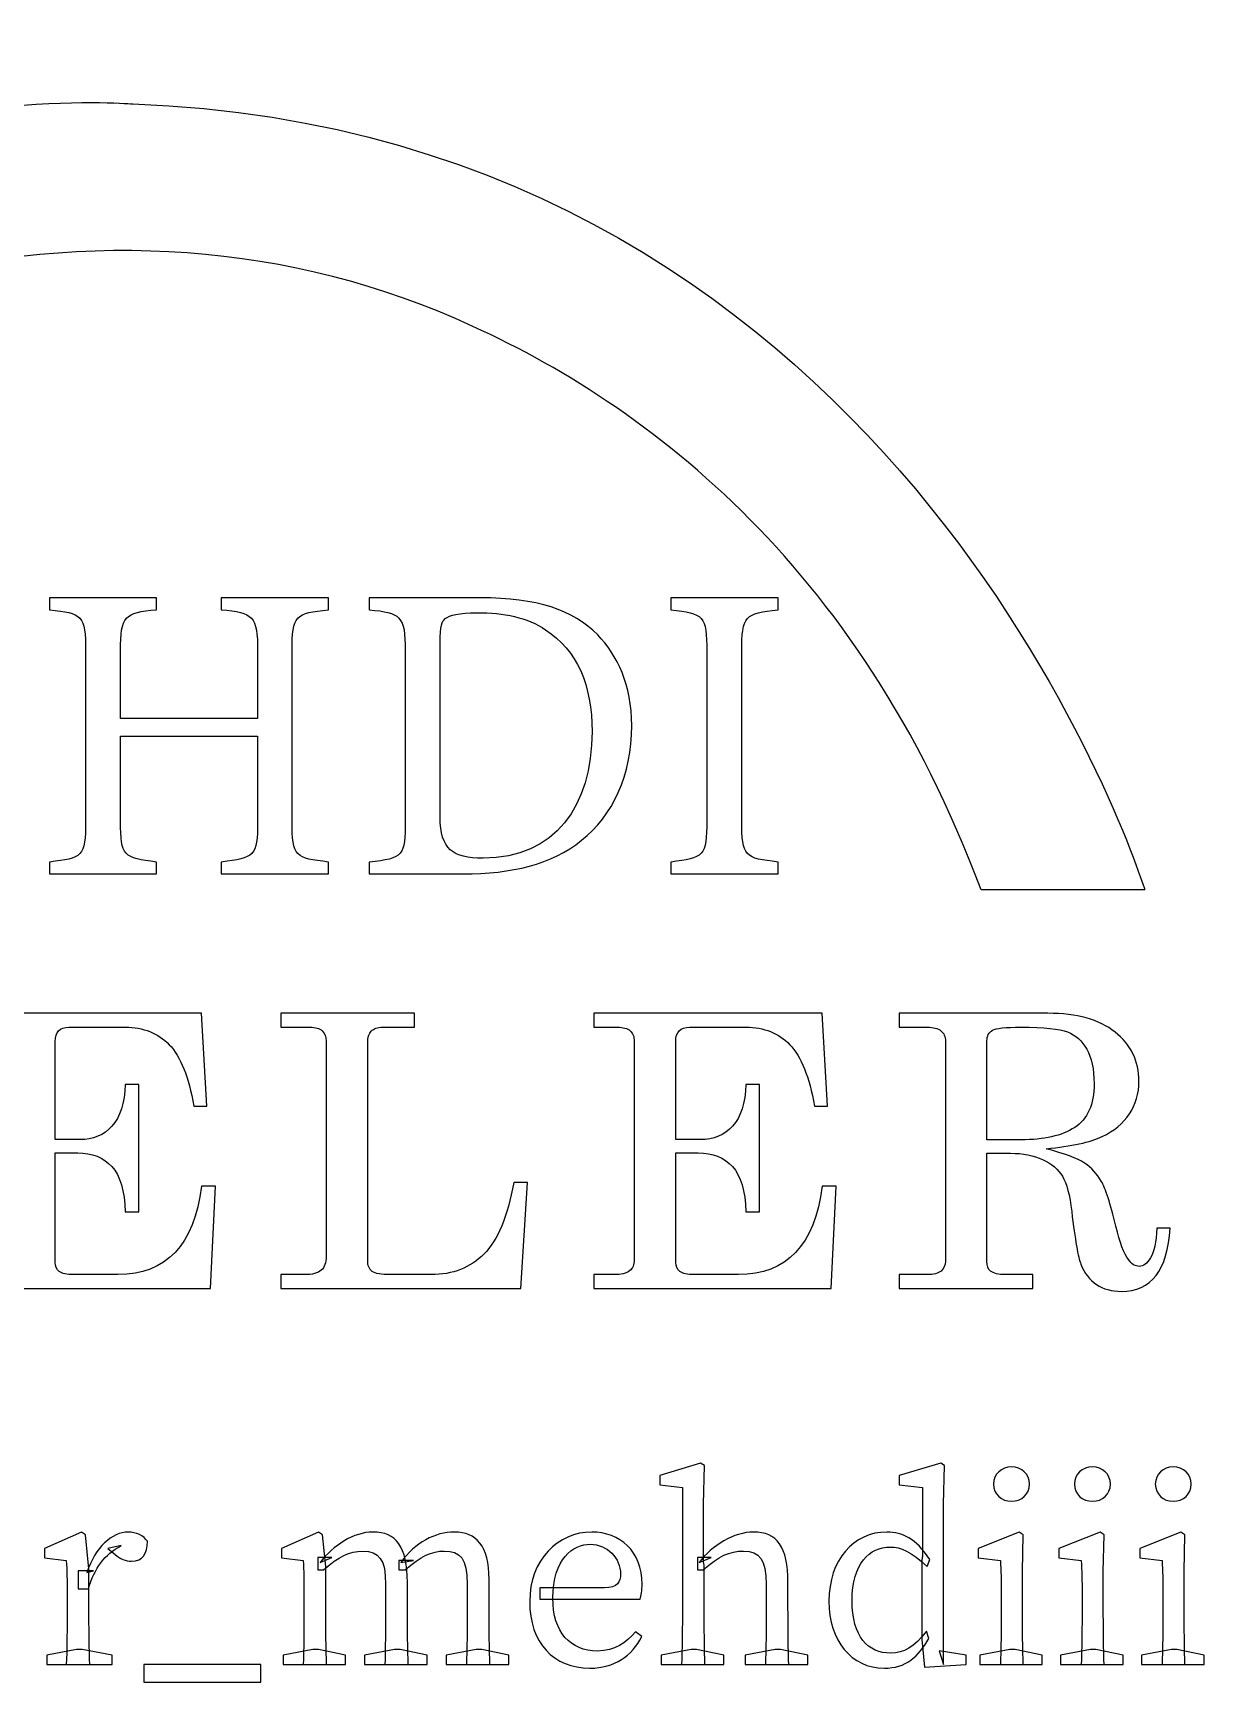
# Model space of a CAD drawing. Header units: millimetres. Extents: x -21.8 to 22, y -19.6 to 19.8.
# Drawn here: x -0.59 to 21.97, y -18.92 to 12.83 of the extents above; entities that cross this region are included whole.
import ezdxf

# ---------------------------------------------------------------- set-up
doc = ezdxf.new("R2010")
doc.units = ezdxf.units.MM
doc.header["$MEASUREMENT"] = 0
doc.layers.add('Layer 1', color=7, linetype='Continuous')

msp = doc.modelspace()

# ---------------------------------------------------------------- linework, layer by layer
at = {"layer": 'Layer 1', "color": 250}
for points, knots in [([(-16.4743, -3.6674), (-16.4743, -3.6674), (-13.9826, 5.0138), (-3.6205, 7.963), (0.0795, 9.0164), (4.0221, 8.8626), (7.5509, 7.3298), (11.1048, 5.7864), (15.3124, 2.6608), (17.6718, -3.6674), (17.6718, -3.6674), (20.8239, -3.6674), (20.8239, -3.6674), (20.8239, -3.6674), (16.3062, 10.9369), (1.3343, 11.4622), (1.3343, 11.4622), (-13.2171, 12.8282), (-20.0465, -3.6674), (-20.0465, -3.6674), (-16.4743, -3.6674), (-16.4743, -3.6674)], [0, 0, 0, 0, 0.1428571, 0.1428571, 0.1428571, 0.2857143, 0.2857143, 0.2857143, 0.4285714, 0.4285714, 0.4285714, 0.5714286, 0.5714286, 0.5714286, 0.7142857, 0.7142857, 0.7142857, 0.8571429, 0.8571429, 0.8571429, 1, 1, 1, 1]), ([(5.1067, 1.7245), (4.466, 1.6589), (4.4039, 1.618), (4.4039, 0.9311), (4.4039, 0.9311), (4.4039, -2.3472), (4.4039, -2.3472), (4.4039, -3.0341), (4.4734, -3.0584), (5.1067, -3.1322), (5.1067, -3.1322), (5.1067, -3.3611), (5.1067, -3.3611), (5.1067, -3.3611), (3.0373, -3.3611), (3.0373, -3.3611), (3.0373, -3.3611), (3.0373, -3.1322), (3.0373, -3.1322), (3.6783, -3.0503), (3.74, -3.0341), (3.74, -2.3472), (3.74, -2.3472), (3.74, -0.7121), (3.74, -0.7121), (3.74, -0.7121), (1.0998, -0.7121), (1.0998, -0.7121), (1.0998, -0.7121), (1.0998, -2.3472), (1.0998, -2.3472), (1.0998, -3.0256), (1.1608, -3.0503), (1.7941, -3.1322), (1.7941, -3.1322), (1.7941, -3.3611), (1.7941, -3.3611), (1.7941, -3.3611), (-0.2669, -3.3611), (-0.2669, -3.3611), (-0.2669, -3.3611), (-0.2669, -3.1322), (-0.2669, -3.1322), (0.3583, -3.0584), (0.4278, -3.0341), (0.4278, -2.3472), (0.4278, -2.3472), (0.4278, 0.9311), (0.4278, 0.9311), (0.4278, 1.618), (0.3583, 1.6589), (-0.2669, 1.7245), (-0.2669, 1.7245), (-0.2669, 1.9535), (-0.2669, 1.9535), (-0.2669, 1.9535), (1.7941, 1.9535), (1.7941, 1.9535), (1.7941, 1.9535), (1.7941, 1.7245), (1.7941, 1.7245), (1.1767, 1.667), (1.0998, 1.6099), (1.0998, 0.9311), (1.0998, 0.9311), (1.0998, -0.3688), (1.0998, -0.3688), (1.0998, -0.3688), (3.74, -0.3688), (3.74, -0.3688), (3.74, -0.3688), (3.74, 0.9311), (3.74, 0.9311), (3.74, 1.6099), (3.6553, 1.667), (3.0373, 1.7245), (3.0373, 1.7245), (3.0373, 1.9535), (3.0373, 1.9535), (3.0373, 1.9535), (5.1067, 1.9535), (5.1067, 1.9535), (5.1067, 1.9535), (5.1067, 1.7245), (5.1067, 1.7245)], [0, 0, 0, 0, 0.0357143, 0.0357143, 0.0357143, 0.0714286, 0.0714286, 0.0714286, 0.1071429, 0.1071429, 0.1071429, 0.1428571, 0.1428571, 0.1428571, 0.1785714, 0.1785714, 0.1785714, 0.2142857, 0.2142857, 0.2142857, 0.25, 0.25, 0.25, 0.2857143, 0.2857143, 0.2857143, 0.3214286, 0.3214286, 0.3214286, 0.3571429, 0.3571429, 0.3571429, 0.3928571, 0.3928571, 0.3928571, 0.4285714, 0.4285714, 0.4285714, 0.4642857, 0.4642857, 0.4642857, 0.5, 0.5, 0.5, 0.5357143, 0.5357143, 0.5357143, 0.5714286, 0.5714286, 0.5714286, 0.6071429, 0.6071429, 0.6071429, 0.6428571, 0.6428571, 0.6428571, 0.6785714, 0.6785714, 0.6785714, 0.7142857, 0.7142857, 0.7142857, 0.75, 0.75, 0.75, 0.7857143, 0.7857143, 0.7857143, 0.8214286, 0.8214286, 0.8214286, 0.8571429, 0.8571429, 0.8571429, 0.8928571, 0.8928571, 0.8928571, 0.9285714, 0.9285714, 0.9285714, 0.9642857, 0.9642857, 0.9642857, 1, 1, 1, 1]), ([(8.0347, 1.9535), (9.1233, 1.9535), (9.8102, 1.7246), (10.2893, 1.242), (10.6671, 0.8497), (10.9451, 0.2775), (10.9451, -0.5075), (10.9451, -1.4642), (10.5747, -2.241), (9.9802, -2.7148), (9.3932, -3.1812), (8.6443, -3.3611), (7.6946, -3.3611), (7.6946, -3.3611), (5.888, -3.3611), (5.888, -3.3611), (5.888, -3.3611), (5.888, -3.1321), (5.888, -3.1321), (6.5523, -3.0669), (6.5833, -3.0097), (6.5833, -2.3394), (6.5833, -2.3394), (6.5833, 0.9234), (6.5833, 0.9234), (6.5833, 1.6265), (6.4902, 1.659), (5.888, 1.7246), (5.888, 1.7246), (5.888, 1.9535), (5.888, 1.9535), (5.888, 1.9535), (8.0347, 1.9535), (8.0347, 1.9535)], [0, 0, 0, 0, 0.0909091, 0.0909091, 0.0909091, 0.1818182, 0.1818182, 0.1818182, 0.2727273, 0.2727273, 0.2727273, 0.3636364, 0.3636364, 0.3636364, 0.4545455, 0.4545455, 0.4545455, 0.5454545, 0.5454545, 0.5454545, 0.6363636, 0.6363636, 0.6363636, 0.7272727, 0.7272727, 0.7272727, 0.8181818, 0.8181818, 0.8181818, 0.9090909, 0.9090909, 0.9090909, 1, 1, 1, 1]), ([(11.6957, -3.3611), (11.6957, -3.3611), (11.6957, -3.1322), (11.6957, -3.1322), (12.3286, -3.0584), (12.3907, -3.0256), (12.3907, -2.3306), (12.3907, -2.3306), (12.3907, 0.9149), (12.3907, 0.9149), (12.3907, 1.618), (12.3286, 1.6508), (11.6957, 1.7245), (11.6957, 1.7245), (11.6957, 1.9535), (11.6957, 1.9535), (11.6957, 1.9535), (13.7644, 1.9535), (13.7644, 1.9535), (13.7644, 1.9535), (13.7644, 1.7245), (13.7644, 1.7245), (13.1238, 1.6508), (13.0624, 1.618), (13.0624, 0.9149), (13.0624, 0.9149), (13.0624, -2.3306), (13.0624, -2.3306), (13.0624, -3.0341), (13.1238, -3.0584), (13.7644, -3.1322), (13.7644, -3.1322), (13.7644, -3.3611), (13.7644, -3.3611), (13.7644, -3.3611), (11.6957, -3.3611), (11.6957, -3.3611)], [0, 0, 0, 0, 0.0833333, 0.0833333, 0.0833333, 0.1666667, 0.1666667, 0.1666667, 0.25, 0.25, 0.25, 0.3333333, 0.3333333, 0.3333333, 0.4166667, 0.4166667, 0.4166667, 0.5, 0.5, 0.5, 0.5833333, 0.5833333, 0.5833333, 0.6666667, 0.6666667, 0.6666667, 0.75, 0.75, 0.75, 0.8333333, 0.8333333, 0.8333333, 0.9166667, 0.9166667, 0.9166667, 1, 1, 1, 1]), ([(7.2547, -2.2738), (7.2547, -2.8866), (7.5016, -3.0584), (8.0809, -3.0584), (9.4701, -3.0584), (10.1806, -2.053), (10.1806, -0.6218), (10.1806, 0.269), (9.8949, 0.9478), (9.2853, 1.3404), (8.93, 1.5775), (8.482, 1.6671), (7.9652, 1.6671), (7.6173, 1.6671), (7.4325, 1.618), (7.3545, 1.5528), (7.2854, 1.5037), (7.2547, 1.4138), (7.2547, 1.0949), (7.2547, 1.0949), (7.2547, -2.2738), (7.2547, -2.2738)], [0, 0, 0, 0, 0.1428571, 0.1428571, 0.1428571, 0.2857143, 0.2857143, 0.2857143, 0.4285714, 0.4285714, 0.4285714, 0.5714286, 0.5714286, 0.5714286, 0.7142857, 0.7142857, 0.7142857, 0.8571429, 0.8571429, 0.8571429, 1, 1, 1, 1]), ([(-1.7382, -6.0441), (-1.7382, -6.0441), (2.6592, -6.0441), (2.6592, -6.0441), (2.6592, -6.0441), (2.765, -7.8324), (2.765, -7.8324), (2.765, -7.8324), (2.5131, -7.8324), (2.5131, -7.8324), (2.4136, -7.2683), (2.2556, -6.8742), (2.0393, -6.6495), (1.8234, -6.4255), (1.5416, -6.3129), (1.1937, -6.3129), (1.1937, -6.3129), (0.1075, -6.3129), (0.1075, -6.3129), (0.02, -6.3129), (-0.0463, -6.3355), (-0.0911, -6.381), (-0.1359, -6.4262), (-0.1585, -6.4957), (-0.1585, -6.5885), (-0.1585, -6.5885), (-0.1585, -8.4776), (-0.1585, -8.4776), (-0.1585, -8.4776), (0.3167, -8.4776), (0.3167, -8.4776), (0.5711, -8.4776), (0.7778, -8.3901), (0.9362, -8.2158), (1.0946, -8.0412), (1.1796, -7.7734), (1.1919, -7.4133), (1.1919, -7.4133), (1.4516, -7.4133), (1.4516, -7.4133), (1.4516, -7.4133), (1.4516, -9.8682), (1.4516, -9.8682), (1.4516, -9.8682), (1.1919, -9.8682), (1.1919, -9.8682), (1.1796, -9.4618), (1.0935, -9.1708), (0.932, -8.9955), (0.7714, -8.8198), (0.5527, -8.7319), (0.2754, -8.7319), (0.2754, -8.7319), (-0.1585, -8.7319), (-0.1585, -8.7319), (-0.1585, -8.7319), (-0.1585, -10.8394), (-0.1585, -10.8394), (-0.1585, -10.916), (-0.1317, -10.9745), (-0.0781, -11.0151), (-0.0241, -11.0553), (0.0652, -11.0761), (0.1901, -11.0761), (0.1901, -11.0761), (1.0487, -11.0761), (1.0487, -11.0761), (1.9804, -11.0761), (2.5177, -10.5068), (2.6592, -9.3701), (2.6592, -9.3701), (2.9301, -9.3701), (2.9301, -9.3701), (2.9301, -9.3701), (2.8359, -11.3446), (2.8359, -11.3446), (2.8359, -11.3446), (-1.7382, -11.3446), (-1.7382, -11.3446), (-1.7382, -11.3446), (-1.7382, -11.0761), (-1.7382, -11.0761), (-1.7382, -11.0761), (-1.3593, -11.0761), (-1.3593, -11.0761), (-1.2119, -11.0761), (-1.1078, -11.0515), (-1.0478, -11.0028), (-0.9879, -10.9537), (-0.9579, -10.8825), (-0.9579, -10.789), (-0.9579, -10.789), (-0.9579, -6.5885), (-0.9579, -6.5885), (-0.9579, -6.4957), (-0.984, -6.4262), (-1.0365, -6.381), (-1.0891, -6.3355), (-1.1717, -6.3129), (-1.2842, -6.3129), (-1.2842, -6.3129), (-1.7382, -6.3129), (-1.7382, -6.3129), (-1.7382, -6.3129), (-1.7382, -6.0441), (-1.7382, -6.0441)], [0, 0, 0, 0, 0.0285714, 0.0285714, 0.0285714, 0.0571429, 0.0571429, 0.0571429, 0.0857143, 0.0857143, 0.0857143, 0.1142857, 0.1142857, 0.1142857, 0.1428571, 0.1428571, 0.1428571, 0.1714286, 0.1714286, 0.1714286, 0.2, 0.2, 0.2, 0.2285714, 0.2285714, 0.2285714, 0.2571429, 0.2571429, 0.2571429, 0.2857143, 0.2857143, 0.2857143, 0.3142857, 0.3142857, 0.3142857, 0.3428571, 0.3428571, 0.3428571, 0.3714286, 0.3714286, 0.3714286, 0.4, 0.4, 0.4, 0.4285714, 0.4285714, 0.4285714, 0.4571429, 0.4571429, 0.4571429, 0.4857143, 0.4857143, 0.4857143, 0.5142857, 0.5142857, 0.5142857, 0.5428571, 0.5428571, 0.5428571, 0.5714286, 0.5714286, 0.5714286, 0.6, 0.6, 0.6, 0.6285714, 0.6285714, 0.6285714, 0.6571429, 0.6571429, 0.6571429, 0.6857143, 0.6857143, 0.6857143, 0.7142857, 0.7142857, 0.7142857, 0.7428571, 0.7428571, 0.7428571, 0.7714286, 0.7714286, 0.7714286, 0.8, 0.8, 0.8, 0.8285714, 0.8285714, 0.8285714, 0.8571429, 0.8571429, 0.8571429, 0.8857143, 0.8857143, 0.8857143, 0.9142857, 0.9142857, 0.9142857, 0.9428571, 0.9428571, 0.9428571, 0.9714286, 0.9714286, 0.9714286, 1, 1, 1, 1]), ([(4.1868, -6.0441), (4.1868, -6.0441), (6.7607, -6.0441), (6.7607, -6.0441), (6.7607, -6.0441), (6.7607, -6.3129), (6.7607, -6.3129), (6.7607, -6.3129), (6.1454, -6.3129), (6.1454, -6.3129), (6.0477, -6.3129), (5.9758, -6.3376), (5.9295, -6.3863), (5.8833, -6.435), (5.86, -6.5123), (5.86, -6.6174), (5.86, -6.6174), (5.86, -10.7996), (5.86, -10.7996), (5.86, -10.9005), (5.8893, -10.9714), (5.9482, -11.0134), (6.0068, -11.055), (6.1246, -11.0761), (6.3024, -11.0761), (6.3024, -11.0761), (7.0817, -11.0761), (7.0817, -11.0761), (7.4966, -11.0761), (7.836, -10.9439), (8.0991, -10.68), (8.3627, -10.4161), (8.5546, -9.9578), (8.6745, -9.3052), (8.6745, -9.3052), (8.9373, -9.3052), (8.9373, -9.3052), (8.9373, -9.3052), (8.8096, -11.3446), (8.8096, -11.3446), (8.8096, -11.3446), (4.1868, -11.3446), (4.1868, -11.3446), (4.1868, -11.3446), (4.1868, -11.0761), (4.1868, -11.0761), (4.1868, -11.0761), (4.6405, -11.0761), (4.6405, -11.0761), (4.7961, -11.0761), (4.9047, -11.0479), (4.9672, -10.9915), (5.03, -10.9357), (5.061, -10.8451), (5.061, -10.7209), (5.061, -10.7209), (5.061, -6.5814), (5.061, -6.5814), (5.061, -6.4929), (5.0345, -6.4262), (4.9823, -6.381), (4.9298, -6.3355), (4.8525, -6.3129), (4.7499, -6.3129), (4.7499, -6.3129), (4.1868, -6.3129), (4.1868, -6.3129), (4.1868, -6.3129), (4.1868, -6.0441), (4.1868, -6.0441)], [0, 0, 0, 0, 0.0434783, 0.0434783, 0.0434783, 0.0869565, 0.0869565, 0.0869565, 0.1304348, 0.1304348, 0.1304348, 0.173913, 0.173913, 0.173913, 0.2173913, 0.2173913, 0.2173913, 0.2608696, 0.2608696, 0.2608696, 0.3043478, 0.3043478, 0.3043478, 0.3478261, 0.3478261, 0.3478261, 0.3913043, 0.3913043, 0.3913043, 0.4347826, 0.4347826, 0.4347826, 0.4782609, 0.4782609, 0.4782609, 0.5217391, 0.5217391, 0.5217391, 0.5652174, 0.5652174, 0.5652174, 0.6086957, 0.6086957, 0.6086957, 0.6521739, 0.6521739, 0.6521739, 0.6956522, 0.6956522, 0.6956522, 0.7391304, 0.7391304, 0.7391304, 0.7826087, 0.7826087, 0.7826087, 0.826087, 0.826087, 0.826087, 0.8695652, 0.8695652, 0.8695652, 0.9130435, 0.9130435, 0.9130435, 0.9565217, 0.9565217, 0.9565217, 1, 1, 1, 1]), ([(10.2126, -6.0441), (10.2126, -6.0441), (14.6107, -6.0441), (14.6107, -6.0441), (14.6107, -6.0441), (14.7162, -7.8324), (14.7162, -7.8324), (14.7162, -7.8324), (14.4646, -7.8324), (14.4646, -7.8324), (14.3645, -7.2683), (14.2064, -6.8742), (13.9905, -6.6495), (13.7743, -6.4255), (13.4927, -6.3129), (13.1453, -6.3129), (13.1453, -6.3129), (12.0587, -6.3129), (12.0587, -6.3129), (11.9712, -6.3129), (11.9049, -6.3355), (11.8601, -6.381), (11.8153, -6.4262), (11.7927, -6.4957), (11.7927, -6.5885), (11.7927, -6.5885), (11.7927, -8.4776), (11.7927, -8.4776), (11.7927, -8.4776), (12.2675, -8.4776), (12.2675, -8.4776), (12.5226, -8.4776), (12.7286, -8.3901), (12.8874, -8.2158), (13.0454, -8.0412), (13.1308, -7.7734), (13.1435, -7.4133), (13.1435, -7.4133), (13.4028, -7.4133), (13.4028, -7.4133), (13.4028, -7.4133), (13.4028, -9.8682), (13.4028, -9.8682), (13.4028, -9.8682), (13.1435, -9.8682), (13.1435, -9.8682), (13.1308, -9.4618), (13.0444, -9.1708), (12.8831, -8.9955), (12.7223, -8.8198), (12.5036, -8.7319), (12.227, -8.7319), (12.227, -8.7319), (11.7927, -8.7319), (11.7927, -8.7319), (11.7927, -8.7319), (11.7927, -10.8394), (11.7927, -10.8394), (11.7927, -10.916), (11.8195, -10.9745), (11.8731, -11.0151), (11.9268, -11.0553), (12.016, -11.0761), (12.1413, -11.0761), (12.1413, -11.0761), (12.9992, -11.0761), (12.9992, -11.0761), (13.9312, -11.0761), (14.4682, -10.5068), (14.6107, -9.3701), (14.6107, -9.3701), (14.8809, -9.3701), (14.8809, -9.3701), (14.8809, -9.3701), (14.7874, -11.3446), (14.7874, -11.3446), (14.7874, -11.3446), (10.2126, -11.3446), (10.2126, -11.3446), (10.2126, -11.3446), (10.2126, -11.0761), (10.2126, -11.0761), (10.2126, -11.0761), (10.5922, -11.0761), (10.5922, -11.0761), (10.7397, -11.0761), (10.843, -11.0515), (10.9034, -11.0028), (10.9633, -10.9537), (10.9933, -10.8825), (10.9933, -10.789), (10.9933, -10.789), (10.9933, -6.5885), (10.9933, -6.5885), (10.9933, -6.4957), (10.9672, -6.4262), (10.9143, -6.381), (10.8621, -6.3355), (10.7795, -6.3129), (10.667, -6.3129), (10.667, -6.3129), (10.2126, -6.3129), (10.2126, -6.3129), (10.2126, -6.3129), (10.2126, -6.0441), (10.2126, -6.0441)], [0, 0, 0, 0, 0.0285714, 0.0285714, 0.0285714, 0.0571429, 0.0571429, 0.0571429, 0.0857143, 0.0857143, 0.0857143, 0.1142857, 0.1142857, 0.1142857, 0.1428571, 0.1428571, 0.1428571, 0.1714286, 0.1714286, 0.1714286, 0.2, 0.2, 0.2, 0.2285714, 0.2285714, 0.2285714, 0.2571429, 0.2571429, 0.2571429, 0.2857143, 0.2857143, 0.2857143, 0.3142857, 0.3142857, 0.3142857, 0.3428571, 0.3428571, 0.3428571, 0.3714286, 0.3714286, 0.3714286, 0.4, 0.4, 0.4, 0.4285714, 0.4285714, 0.4285714, 0.4571429, 0.4571429, 0.4571429, 0.4857143, 0.4857143, 0.4857143, 0.5142857, 0.5142857, 0.5142857, 0.5428571, 0.5428571, 0.5428571, 0.5714286, 0.5714286, 0.5714286, 0.6, 0.6, 0.6, 0.6285714, 0.6285714, 0.6285714, 0.6571429, 0.6571429, 0.6571429, 0.6857143, 0.6857143, 0.6857143, 0.7142857, 0.7142857, 0.7142857, 0.7428571, 0.7428571, 0.7428571, 0.7714286, 0.7714286, 0.7714286, 0.8, 0.8, 0.8, 0.8285714, 0.8285714, 0.8285714, 0.8571429, 0.8571429, 0.8571429, 0.8857143, 0.8857143, 0.8857143, 0.9142857, 0.9142857, 0.9142857, 0.9428571, 0.9428571, 0.9428571, 0.9714286, 0.9714286, 0.9714286, 1, 1, 1, 1]), ([(16.0923, -6.0442), (16.0923, -6.0442), (18.9594, -6.0442), (18.9594, -6.0442), (19.5146, -6.0442), (19.9454, -6.1649), (20.2523, -6.4062), (20.5585, -6.6475), (20.712, -6.9639), (20.712, -7.3559), (20.712, -7.5901), (20.6513, -7.7982), (20.5296, -7.9813), (20.4082, -8.1641), (20.2332, -8.3098), (20.0043, -8.4184), (19.7757, -8.5271), (19.4158, -8.6057), (18.9251, -8.653), (19.2821, -8.7462), (19.528, -8.8379), (19.6628, -8.9275), (19.7976, -9.0171), (19.9059, -9.1328), (19.9866, -9.275), (20.0681, -9.4168), (20.1616, -9.7068), (20.2678, -10.1439), (20.3437, -10.4575), (20.4237, -10.6709), (20.5091, -10.7856), (20.574, -10.8738), (20.6439, -10.9182), (20.7194, -10.9182), (20.7966, -10.9182), (20.8686, -10.8639), (20.9353, -10.7549), (21.0016, -10.6466), (21.0418, -10.4547), (21.057, -10.1795), (21.057, -10.1795), (21.312, -10.1795), (21.312, -10.1795), (21.2648, -10.9923), (20.9508, -11.3987), (20.3701, -11.3987), (20.1877, -11.3987), (20.0293, -11.3542), (19.8956, -11.266), (19.7616, -11.1775), (19.661, -11.0473), (19.5936, -10.8752), (19.5411, -10.7461), (19.4822, -10.4081), (19.4173, -9.8609), (19.3795, -9.5431), (19.3202, -9.3173), (19.2388, -9.1832), (19.158, -9.0495), (19.0306, -8.9423), (18.8581, -8.8612), (18.6856, -8.78), (18.4792, -8.7391), (18.239, -8.7391), (18.239, -8.7391), (17.7846, -8.7391), (17.7846, -8.7391), (17.7846, -8.7391), (17.7846, -10.8215), (17.7846, -10.8215), (17.7846, -10.9097), (17.8082, -10.9722), (17.8559, -11.0078), (17.9162, -11.0533), (18.01, -11.0759), (18.1377, -11.0759), (18.1377, -11.0759), (18.6704, -11.0759), (18.6704, -11.0759), (18.6704, -11.0759), (18.6704, -11.3447), (18.6704, -11.3447), (18.6704, -11.3447), (16.0923, -11.3447), (16.0923, -11.3447), (16.0923, -11.3447), (16.0923, -11.0759), (16.0923, -11.0759), (16.0923, -11.0759), (16.6367, -11.0759), (16.6367, -11.0759), (16.7566, -11.0759), (16.8448, -11.0533), (16.9012, -11.0078), (16.9573, -10.9627), (16.9856, -10.9002), (16.9856, -10.8215), (16.9856, -10.8215), (16.9856, -6.585), (16.9856, -6.585), (16.9856, -6.4944), (16.957, -6.4263), (16.8991, -6.3811), (16.8416, -6.3356), (16.7541, -6.313), (16.6367, -6.313), (16.6367, -6.313), (16.0923, -6.313), (16.0923, -6.313), (16.0923, -6.313), (16.0923, -6.0442), (16.0923, -6.0442)], [0, 0, 0, 0, 0.027027, 0.027027, 0.027027, 0.0540541, 0.0540541, 0.0540541, 0.0810811, 0.0810811, 0.0810811, 0.1081081, 0.1081081, 0.1081081, 0.1351351, 0.1351351, 0.1351351, 0.1621622, 0.1621622, 0.1621622, 0.1891892, 0.1891892, 0.1891892, 0.2162162, 0.2162162, 0.2162162, 0.2432432, 0.2432432, 0.2432432, 0.2702703, 0.2702703, 0.2702703, 0.2972973, 0.2972973, 0.2972973, 0.3243243, 0.3243243, 0.3243243, 0.3513514, 0.3513514, 0.3513514, 0.3783784, 0.3783784, 0.3783784, 0.4054054, 0.4054054, 0.4054054, 0.4324324, 0.4324324, 0.4324324, 0.4594595, 0.4594595, 0.4594595, 0.4864865, 0.4864865, 0.4864865, 0.5135135, 0.5135135, 0.5135135, 0.5405405, 0.5405405, 0.5405405, 0.5675676, 0.5675676, 0.5675676, 0.5945946, 0.5945946, 0.5945946, 0.6216216, 0.6216216, 0.6216216, 0.6486486, 0.6486486, 0.6486486, 0.6756757, 0.6756757, 0.6756757, 0.7027027, 0.7027027, 0.7027027, 0.7297297, 0.7297297, 0.7297297, 0.7567568, 0.7567568, 0.7567568, 0.7837838, 0.7837838, 0.7837838, 0.8108108, 0.8108108, 0.8108108, 0.8378378, 0.8378378, 0.8378378, 0.8648649, 0.8648649, 0.8648649, 0.8918919, 0.8918919, 0.8918919, 0.9189189, 0.9189189, 0.9189189, 0.9459459, 0.9459459, 0.9459459, 0.972973, 0.972973, 0.972973, 1, 1, 1, 1]), ([(17.7846, -8.4812), (17.7846, -8.4812), (18.4415, -8.4812), (18.4415, -8.4812), (18.8817, -8.4812), (19.2264, -8.4018), (19.4751, -8.2431), (19.7238, -8.0843), (19.8487, -7.8025), (19.8487, -7.3971), (19.8487, -7.1177), (19.8018, -6.8972), (19.7079, -6.7353), (19.6145, -6.573), (19.491, -6.4619), (19.3382, -6.4023), (19.1862, -6.3427), (18.8856, -6.313), (18.4383, -6.313), (18.1427, -6.313), (17.9599, -6.3324), (17.8901, -6.372), (17.8199, -6.4115), (17.7846, -6.4789), (17.7846, -6.5737), (17.7846, -6.5737), (17.7846, -8.4812), (17.7846, -8.4812)], [0, 0, 0, 0, 0.1111111, 0.1111111, 0.1111111, 0.2222222, 0.2222222, 0.2222222, 0.3333333, 0.3333333, 0.3333333, 0.4444444, 0.4444444, 0.4444444, 0.5555556, 0.5555556, 0.5555556, 0.6666667, 0.6666667, 0.6666667, 0.7777778, 0.7777778, 0.7777778, 0.8888889, 0.8888889, 0.8888889, 1, 1, 1, 1]), ([(11.9208, -15.1774), (11.9208, -15.1774), (11.4855, -15.1252), (11.4855, -15.1252), (11.4855, -15.1252), (11.4855, -14.9417), (11.4855, -14.9417), (11.4855, -14.9417), (12.2718, -14.7057), (12.2718, -14.7057), (12.2718, -14.7057), (12.3452, -14.7477), (12.3452, -14.7477), (12.3452, -14.7477), (12.324, -15.4921), (12.324, -15.4921), (12.324, -15.4921), (12.324, -16.603), (12.324, -16.603), (12.324, -16.603), (12.3399, -16.6714), (12.3399, -16.6714), (12.3399, -16.6714), (12.3399, -17.4835), (12.3399, -17.4835), (12.3399, -17.8081), (12.3452, -18.3478), (12.3554, -18.5838), (12.3554, -18.5838), (11.9049, -18.5838), (11.9049, -18.5838), (11.9159, -18.3478), (11.9208, -17.8081), (11.9208, -17.4835), (11.9208, -17.4835), (11.9208, -15.1774), (11.9208, -15.1774)], [0, 0, 0, 0, 0.0833333, 0.0833333, 0.0833333, 0.1666667, 0.1666667, 0.1666667, 0.25, 0.25, 0.25, 0.3333333, 0.3333333, 0.3333333, 0.4166667, 0.4166667, 0.4166667, 0.5, 0.5, 0.5, 0.5833333, 0.5833333, 0.5833333, 0.6666667, 0.6666667, 0.6666667, 0.75, 0.75, 0.75, 0.8333333, 0.8333333, 0.8333333, 0.9166667, 0.9166667, 0.9166667, 1, 1, 1, 1]), ([(17.3829, -18.4007), (17.3829, -18.4007), (17.3829, -18.5841), (17.3829, -18.5841), (17.3829, -18.5841), (16.5814, -18.6363), (16.5814, -18.6363), (16.5814, -18.6363), (16.5288, -18.1019), (16.5288, -18.1019), (16.5288, -18.1019), (16.5288, -16.5662), (16.5288, -16.5662), (16.5288, -16.5662), (16.5443, -16.4978), (16.5443, -16.4978), (16.5443, -16.4978), (16.5443, -15.1773), (16.5443, -15.1773), (16.5443, -15.1773), (16.0938, -15.1251), (16.0938, -15.1251), (16.0938, -15.1251), (16.0938, -14.9417), (16.0938, -14.9417), (16.0938, -14.9417), (16.8954, -14.7057), (16.8954, -14.7057), (16.8954, -14.7057), (16.9691, -14.748), (16.9691, -14.748), (16.9691, -14.748), (16.9483, -15.492), (16.9483, -15.492), (16.9483, -15.492), (16.9483, -18.5841), (16.9483, -18.5841), (16.9483, -18.5841), (16.864, -18.3167), (16.864, -18.3167), (16.864, -18.3167), (17.3829, -18.4007), (17.3829, -18.4007)], [0, 0, 0, 0, 0.0714286, 0.0714286, 0.0714286, 0.1428571, 0.1428571, 0.1428571, 0.2142857, 0.2142857, 0.2142857, 0.2857143, 0.2857143, 0.2857143, 0.3571429, 0.3571429, 0.3571429, 0.4285714, 0.4285714, 0.4285714, 0.5, 0.5, 0.5, 0.5714286, 0.5714286, 0.5714286, 0.6428571, 0.6428571, 0.6428571, 0.7142857, 0.7142857, 0.7142857, 0.7857143, 0.7857143, 0.7857143, 0.8571429, 0.8571429, 0.8571429, 0.9285714, 0.9285714, 0.9285714, 1, 1, 1, 1]), ([(17.9134, -15.1092), (17.9134, -14.9102), (18.0655, -14.779), (18.2595, -14.779), (18.4532, -14.779), (18.6052, -14.9102), (18.6052, -15.1092), (18.6052, -15.3036), (18.4532, -15.4394), (18.2595, -15.4394), (18.0655, -15.4394), (17.9134, -15.3036), (17.9134, -15.1092)], [0, 0, 0, 0, 0.25, 0.25, 0.25, 0.5, 0.5, 0.5, 0.75, 0.75, 0.75, 1, 1, 1, 1]), ([(19.4703, -15.1092), (19.4703, -14.9102), (19.6223, -14.779), (19.8164, -14.779), (20.01, -14.779), (20.1621, -14.9102), (20.1621, -15.1092), (20.1621, -15.3036), (20.01, -15.4394), (19.8164, -15.4394), (19.6223, -15.4394), (19.4703, -15.3036), (19.4703, -15.1092)], [0, 0, 0, 0, 0.25, 0.25, 0.25, 0.5, 0.5, 0.5, 0.75, 0.75, 0.75, 1, 1, 1, 1]), ([(21.0275, -15.1092), (21.0275, -14.9102), (21.1795, -14.779), (21.3732, -14.779), (21.5672, -14.779), (21.7193, -14.9102), (21.7193, -15.1092), (21.7193, -15.3036), (21.5672, -15.4394), (21.3732, -15.4394), (21.1795, -15.4394), (21.0275, -15.3036), (21.0275, -15.1092)], [0, 0, 0, 0, 0.25, 0.25, 0.25, 0.5, 0.5, 0.5, 0.75, 0.75, 0.75, 1, 1, 1, 1]), ([(0.0722, -17.4836), (0.0722, -17.4836), (0.0722, -17.237), (0.0722, -17.237), (0.0722, -16.9484), (0.0669, -16.7862), (0.0564, -16.577), (0.0564, -16.577), (-0.3627, -16.5301), (-0.3627, -16.5301), (-0.3627, -16.5301), (-0.3627, -16.3459), (-0.3627, -16.3459), (-0.3627, -16.3459), (0.3499, -16.0319), (0.3499, -16.0319), (0.3499, -16.0319), (0.4289, -16.0841), (0.4289, -16.0841), (0.4289, -16.0841), (0.4913, -16.7393), (0.4913, -16.7393), (0.4913, -16.7393), (0.4913, -17.4836), (0.4913, -17.4836), (0.4913, -17.8082), (0.4966, -18.3479), (0.5072, -18.5839), (0.5072, -18.5839), (0.0564, -18.5839), (0.0564, -18.5839), (0.0669, -18.3479), (0.0722, -17.8082), (0.0722, -17.4836)], [0, 0, 0, 0, 0.0909091, 0.0909091, 0.0909091, 0.1818182, 0.1818182, 0.1818182, 0.2727273, 0.2727273, 0.2727273, 0.3636364, 0.3636364, 0.3636364, 0.4545455, 0.4545455, 0.4545455, 0.5454545, 0.5454545, 0.5454545, 0.6363636, 0.6363636, 0.6363636, 0.7272727, 0.7272727, 0.7272727, 0.8181818, 0.8181818, 0.8181818, 0.9090909, 0.9090909, 0.9090909, 1, 1, 1, 1]), ([(0.2818, -16.7759), (0.2818, -16.7759), (0.5809, -16.7759), (0.5809, -16.7759), (0.5809, -16.7759), (0.4497, -16.8126), (0.4497, -16.8126), (0.6173, -16.3254), (0.9369, -16.0319), (1.2463, -16.0319), (1.3983, -16.0319), (1.555, -16.1053), (1.6181, -16.2101), (1.6181, -16.4563), (1.5239, -16.5925), (1.3147, -16.5925), (1.1937, -16.5925), (1.0946, -16.5456), (0.9997, -16.4666), (0.9997, -16.4666), (0.8586, -16.3459), (0.8586, -16.3459), (0.8586, -16.3459), (1.1147, -16.294), (1.1147, -16.294), (0.7901, -16.4616), (0.6014, -16.7237), (0.4807, -17.127), (0.4807, -17.127), (0.2818, -17.127), (0.2818, -17.127), (0.2818, -17.127), (0.2818, -16.7759), (0.2818, -16.7759)], [0, 0, 0, 0, 0.0909091, 0.0909091, 0.0909091, 0.1818182, 0.1818182, 0.1818182, 0.2727273, 0.2727273, 0.2727273, 0.3636364, 0.3636364, 0.3636364, 0.4545455, 0.4545455, 0.4545455, 0.5454545, 0.5454545, 0.5454545, 0.6363636, 0.6363636, 0.6363636, 0.7272727, 0.7272727, 0.7272727, 0.8181818, 0.8181818, 0.8181818, 0.9090909, 0.9090909, 0.9090909, 1, 1, 1, 1]), ([(4.6178, -18.5838), (4.6281, -18.3478), (4.6334, -17.8081), (4.6334, -17.4835), (4.6334, -17.4835), (4.6334, -17.2369), (4.6334, -17.2369), (4.6334, -16.9487), (4.6281, -16.7864), (4.6178, -16.5769), (4.6178, -16.5769), (4.1984, -16.5299), (4.1984, -16.5299), (4.1984, -16.5299), (4.1984, -16.3462), (4.1984, -16.3462), (4.1984, -16.3462), (4.9114, -16.0318), (4.9114, -16.0318), (4.9114, -16.0318), (4.99, -16.084), (4.99, -16.084), (4.99, -16.084), (5.0525, -16.6922), (5.0525, -16.6922), (5.0525, -16.6922), (5.0525, -17.4835), (5.0525, -17.4835), (5.0525, -17.8081), (5.0581, -18.3478), (5.0683, -18.5838), (5.0683, -18.5838), (4.6178, -18.5838), (4.6178, -18.5838)], [0, 0, 0, 0, 0.0909091, 0.0909091, 0.0909091, 0.1818182, 0.1818182, 0.1818182, 0.2727273, 0.2727273, 0.2727273, 0.3636364, 0.3636364, 0.3636364, 0.4545455, 0.4545455, 0.4545455, 0.5454545, 0.5454545, 0.5454545, 0.6363636, 0.6363636, 0.6363636, 0.7272727, 0.7272727, 0.7272727, 0.8181818, 0.8181818, 0.8181818, 0.9090909, 0.9090909, 0.9090909, 1, 1, 1, 1]), ([(6.6248, -17.0013), (6.6248, -17.0013), (6.6248, -17.4835), (6.6248, -17.4835), (6.6248, -17.8186), (6.6301, -18.3478), (6.6403, -18.5838), (6.6403, -18.5838), (6.1898, -18.5838), (6.1898, -18.5838), (6.2004, -18.3478), (6.2057, -17.8186), (6.2057, -17.4835), (6.2057, -17.4835), (6.2057, -17.0432), (6.2057, -17.0432), (6.2057, -16.5557), (6.0798, -16.3984), (5.7658, -16.3984), (5.5086, -16.3984), (5.3043, -16.5035), (5.0108, -16.7603), (5.0108, -16.7603), (4.9008, -16.7603), (4.9008, -16.7603), (4.9008, -16.7603), (4.9008, -16.5243), (4.9008, -16.5243), (4.9008, -16.5243), (5.1678, -16.5243), (5.1678, -16.5243), (5.1678, -16.5243), (4.9431, -16.6185), (4.9431, -16.6185), (5.189, -16.2886), (5.5926, -16.0318), (5.9595, -16.0318), (6.41, -16.0318), (6.6248, -16.3098), (6.6248, -17.0013)], [0, 0, 0, 0, 0.0769231, 0.0769231, 0.0769231, 0.1538462, 0.1538462, 0.1538462, 0.2307692, 0.2307692, 0.2307692, 0.3076923, 0.3076923, 0.3076923, 0.3846154, 0.3846154, 0.3846154, 0.4615385, 0.4615385, 0.4615385, 0.5384615, 0.5384615, 0.5384615, 0.6153846, 0.6153846, 0.6153846, 0.6923077, 0.6923077, 0.6923077, 0.7692308, 0.7692308, 0.7692308, 0.8461538, 0.8461538, 0.8461538, 0.9230769, 0.9230769, 0.9230769, 1, 1, 1, 1]), ([(8.1971, -16.9438), (8.1971, -16.9438), (8.1971, -17.4835), (8.1971, -17.4835), (8.1971, -17.8186), (8.2021, -18.3478), (8.213, -18.5838), (8.213, -18.5838), (7.7625, -18.5838), (7.7625, -18.5838), (7.7724, -18.3478), (7.778, -17.8186), (7.778, -17.4835), (7.778, -17.4835), (7.778, -17.033), (7.778, -17.033), (7.778, -16.5402), (7.6415, -16.3984), (7.3321, -16.3984), (7.0965, -16.3984), (6.8763, -16.4933), (6.5832, -16.7603), (6.5832, -16.7603), (6.4572, -16.7603), (6.4572, -16.7603), (6.4572, -16.7603), (6.4572, -16.5769), (6.4572, -16.5769), (6.4572, -16.5769), (6.7402, -16.5769), (6.7402, -16.5769), (6.7402, -16.5769), (6.4992, -16.6185), (6.4992, -16.6185), (6.7716, -16.2304), (7.1593, -16.0318), (7.5314, -16.0318), (7.9505, -16.0318), (8.1971, -16.2939), (8.1971, -16.9438)], [0, 0, 0, 0, 0.0769231, 0.0769231, 0.0769231, 0.1538462, 0.1538462, 0.1538462, 0.2307692, 0.2307692, 0.2307692, 0.3076923, 0.3076923, 0.3076923, 0.3846154, 0.3846154, 0.3846154, 0.4615385, 0.4615385, 0.4615385, 0.5384615, 0.5384615, 0.5384615, 0.6153846, 0.6153846, 0.6153846, 0.6923077, 0.6923077, 0.6923077, 0.7692308, 0.7692308, 0.7692308, 0.8461538, 0.8461538, 0.8461538, 0.9230769, 0.9230769, 0.9230769, 1, 1, 1, 1]), ([(11.1445, -17.033), (11.1445, -17.1533), (11.1283, -17.258), (11.1078, -17.3261), (11.1078, -17.3261), (9.1739, -17.3261), (9.1739, -17.3261), (9.1739, -17.3261), (9.1739, -17.106), (9.1739, -17.106), (9.1739, -17.106), (10.4213, -17.106), (10.4213, -17.106), (10.6729, -17.106), (10.73, -16.9853), (10.73, -16.8386), (10.73, -16.5405), (10.4785, -16.2674), (10.1486, -16.2674), (9.8135, -16.2674), (9.4254, -16.5504), (9.4254, -17.3004), (9.4254, -17.9657), (9.7606, -18.322), (10.2848, -18.322), (10.6206, -18.322), (10.8295, -18.1703), (11.0186, -17.9502), (11.0186, -17.9502), (11.1389, -18.044), (11.1389, -18.044), (10.9501, -18.4162), (10.615, -18.6522), (10.138, -18.6522), (9.4357, -18.6522), (8.9802, -18.1647), (8.9802, -17.3681), (8.9802, -16.5662), (9.5249, -16.0318), (10.1747, -16.0318), (10.7145, -16.0318), (11.1445, -16.3983), (11.1445, -17.033)], [0, 0, 0, 0, 0.0714286, 0.0714286, 0.0714286, 0.1428571, 0.1428571, 0.1428571, 0.2142857, 0.2142857, 0.2142857, 0.2857143, 0.2857143, 0.2857143, 0.3571429, 0.3571429, 0.3571429, 0.4285714, 0.4285714, 0.4285714, 0.5, 0.5, 0.5, 0.5714286, 0.5714286, 0.5714286, 0.6428571, 0.6428571, 0.6428571, 0.7142857, 0.7142857, 0.7142857, 0.7857143, 0.7857143, 0.7857143, 0.8571429, 0.8571429, 0.8571429, 0.9285714, 0.9285714, 0.9285714, 1, 1, 1, 1]), ([(13.9539, -17.0013), (13.9539, -17.0013), (13.9539, -17.4835), (13.9539, -17.4835), (13.9539, -17.8186), (13.9595, -18.3478), (13.9697, -18.5838), (13.9697, -18.5838), (13.5192, -18.5838), (13.5192, -18.5838), (13.5295, -18.3478), (13.5348, -17.8186), (13.5348, -17.4835), (13.5348, -17.4835), (13.5348, -17.0432), (13.5348, -17.0432), (13.5348, -16.5557), (13.4088, -16.3984), (13.0945, -16.3984), (12.8327, -16.3984), (12.6179, -16.4933), (12.3194, -16.7603), (12.3194, -16.7603), (12.209, -16.7603), (12.209, -16.7603), (12.209, -16.7603), (12.209, -16.5243), (12.209, -16.5243), (12.209, -16.5243), (12.4764, -16.5243), (12.4764, -16.5243), (12.4764, -16.5243), (12.2404, -16.6185), (12.2404, -16.6185), (12.487, -16.2886), (12.9167, -16.0318), (13.2889, -16.0318), (13.7394, -16.0318), (13.9539, -16.3098), (13.9539, -17.0013)], [0, 0, 0, 0, 0.0769231, 0.0769231, 0.0769231, 0.1538462, 0.1538462, 0.1538462, 0.2307692, 0.2307692, 0.2307692, 0.3076923, 0.3076923, 0.3076923, 0.3846154, 0.3846154, 0.3846154, 0.4615385, 0.4615385, 0.4615385, 0.5384615, 0.5384615, 0.5384615, 0.6153846, 0.6153846, 0.6153846, 0.6923077, 0.6923077, 0.6923077, 0.7692308, 0.7692308, 0.7692308, 0.8461538, 0.8461538, 0.8461538, 0.9230769, 0.9230769, 0.9230769, 1, 1, 1, 1]), ([(15.9263, -18.364), (16.1933, -18.364), (16.3768, -18.2483), (16.6181, -17.9389), (16.6181, -17.9389), (16.665, -18.081), (16.665, -18.081), (16.466, -18.4373), (16.2194, -18.6522), (15.8109, -18.6522), (15.1713, -18.6522), (14.742, -18.1227), (14.742, -17.3631), (14.742, -16.5662), (15.2133, -16.0318), (15.8582, -16.0318), (16.1566, -16.0318), (16.4135, -16.1524), (16.6862, -16.5613), (16.6862, -16.5613), (16.6336, -16.6974), (16.6336, -16.6974), (16.3299, -16.4039), (16.12, -16.32), (15.9206, -16.32), (15.528, -16.32), (15.1872, -16.6343), (15.1872, -17.3522), (15.1872, -18.0493), (15.5015, -18.364), (15.9263, -18.364)], [0, 0, 0, 0, 0.1, 0.1, 0.1, 0.2, 0.2, 0.2, 0.3, 0.3, 0.3, 0.4, 0.4, 0.4, 0.5, 0.5, 0.5, 0.6, 0.6, 0.6, 0.7, 0.7, 0.7, 0.8, 0.8, 0.8, 0.9, 0.9, 0.9, 1, 1, 1, 1]), ([(18.0443, -18.5841), (18.0549, -18.3481), (18.0602, -17.808), (18.0602, -17.4834), (18.0602, -17.4834), (18.0602, -17.2368), (18.0602, -17.2368), (18.0602, -16.9486), (18.0549, -16.7863), (18.0443, -16.5768), (18.0443, -16.5768), (17.6146, -16.5298), (17.6146, -16.5298), (17.6146, -16.5298), (17.6146, -16.346), (17.6146, -16.346), (17.6146, -16.346), (18.4059, -16.0317), (18.4059, -16.0317), (18.4059, -16.0317), (18.4846, -16.0843), (18.4846, -16.0843), (18.4846, -16.0843), (18.4687, -16.792), (18.4687, -16.792), (18.4687, -16.792), (18.4687, -17.4834), (18.4687, -17.4834), (18.4687, -17.808), (18.4744, -18.3481), (18.4846, -18.5841), (18.4846, -18.5841), (18.0443, -18.5841), (18.0443, -18.5841)], [0, 0, 0, 0, 0.0909091, 0.0909091, 0.0909091, 0.1818182, 0.1818182, 0.1818182, 0.2727273, 0.2727273, 0.2727273, 0.3636364, 0.3636364, 0.3636364, 0.4545455, 0.4545455, 0.4545455, 0.5454545, 0.5454545, 0.5454545, 0.6363636, 0.6363636, 0.6363636, 0.7272727, 0.7272727, 0.7272727, 0.8181818, 0.8181818, 0.8181818, 0.9090909, 0.9090909, 0.9090909, 1, 1, 1, 1]), ([(19.6012, -18.5841), (19.6117, -18.3481), (19.6167, -17.808), (19.6167, -17.4834), (19.6167, -17.4834), (19.6167, -17.2368), (19.6167, -17.2368), (19.6167, -16.9486), (19.6117, -16.7863), (19.6012, -16.5768), (19.6012, -16.5768), (19.1715, -16.5298), (19.1715, -16.5298), (19.1715, -16.5298), (19.1715, -16.346), (19.1715, -16.346), (19.1715, -16.346), (19.9628, -16.0317), (19.9628, -16.0317), (19.9628, -16.0317), (20.0414, -16.0843), (20.0414, -16.0843), (20.0414, -16.0843), (20.0256, -16.792), (20.0256, -16.792), (20.0256, -16.792), (20.0256, -17.4834), (20.0256, -17.4834), (20.0256, -17.808), (20.0312, -18.3481), (20.0414, -18.5841), (20.0414, -18.5841), (19.6012, -18.5841), (19.6012, -18.5841)], [0, 0, 0, 0, 0.0909091, 0.0909091, 0.0909091, 0.1818182, 0.1818182, 0.1818182, 0.2727273, 0.2727273, 0.2727273, 0.3636364, 0.3636364, 0.3636364, 0.4545455, 0.4545455, 0.4545455, 0.5454545, 0.5454545, 0.5454545, 0.6363636, 0.6363636, 0.6363636, 0.7272727, 0.7272727, 0.7272727, 0.8181818, 0.8181818, 0.8181818, 0.9090909, 0.9090909, 0.9090909, 1, 1, 1, 1]), ([(21.1584, -18.5841), (21.1689, -18.3481), (21.1742, -17.808), (21.1742, -17.4834), (21.1742, -17.4834), (21.1742, -17.2368), (21.1742, -17.2368), (21.1742, -16.9486), (21.1689, -16.7863), (21.1584, -16.5768), (21.1584, -16.5768), (20.7287, -16.5298), (20.7287, -16.5298), (20.7287, -16.5298), (20.7287, -16.346), (20.7287, -16.346), (20.7287, -16.346), (21.52, -16.0317), (21.52, -16.0317), (21.52, -16.0317), (21.5986, -16.0843), (21.5986, -16.0843), (21.5986, -16.0843), (21.5831, -16.792), (21.5831, -16.792), (21.5831, -16.792), (21.5831, -17.4834), (21.5831, -17.4834), (21.5831, -17.808), (21.5884, -18.3481), (21.5986, -18.5841), (21.5986, -18.5841), (21.1584, -18.5841), (21.1584, -18.5841)], [0, 0, 0, 0, 0.0909091, 0.0909091, 0.0909091, 0.1818182, 0.1818182, 0.1818182, 0.2727273, 0.2727273, 0.2727273, 0.3636364, 0.3636364, 0.3636364, 0.4545455, 0.4545455, 0.4545455, 0.5454545, 0.5454545, 0.5454545, 0.6363636, 0.6363636, 0.6363636, 0.7272727, 0.7272727, 0.7272727, 0.8181818, 0.8181818, 0.8181818, 0.9090909, 0.9090909, 0.9090909, 1, 1, 1, 1]), ([(-0.3208, -18.4005), (-0.3208, -18.4005), (0.2557, -18.2957), (0.2557, -18.2957), (0.2557, -18.2957), (0.3605, -18.2957), (0.3605, -18.2957), (0.3605, -18.2957), (0.9369, -18.4005), (0.9369, -18.4005), (0.9369, -18.4005), (0.9369, -18.5839), (0.9369, -18.5839), (0.9369, -18.5839), (-0.3208, -18.5839), (-0.3208, -18.5839), (-0.3208, -18.5839), (-0.3208, -18.4005), (-0.3208, -18.4005)], [0, 0, 0, 0, 0.1666667, 0.1666667, 0.1666667, 0.3333333, 0.3333333, 0.3333333, 0.5, 0.5, 0.5, 0.6666667, 0.6666667, 0.6666667, 0.8333333, 0.8333333, 0.8333333, 1, 1, 1, 1]), ([(5.4352, -18.4007), (5.4352, -18.4007), (5.4352, -18.5838), (5.4352, -18.5838), (5.4352, -18.5838), (4.2298, -18.5838), (4.2298, -18.5838), (4.2298, -18.5838), (4.2298, -18.4007), (4.2298, -18.4007), (4.2298, -18.4007), (4.8066, -18.2956), (4.8066, -18.2956), (4.8066, -18.2956), (4.9114, -18.2956), (4.9114, -18.2956), (4.9114, -18.2956), (5.4352, -18.4007), (5.4352, -18.4007)], [0, 0, 0, 0, 0.1666667, 0.1666667, 0.1666667, 0.3333333, 0.3333333, 0.3333333, 0.5, 0.5, 0.5, 0.6666667, 0.6666667, 0.6666667, 0.8333333, 0.8333333, 0.8333333, 1, 1, 1, 1]), ([(6.4837, -18.2956), (6.4837, -18.2956), (7.0076, -18.4007), (7.0076, -18.4007), (7.0076, -18.4007), (7.0076, -18.5838), (7.0076, -18.5838), (7.0076, -18.5838), (5.8018, -18.5838), (5.8018, -18.5838), (5.8018, -18.5838), (5.8018, -18.4007), (5.8018, -18.4007), (5.8018, -18.4007), (6.3786, -18.2956), (6.3786, -18.2956), (6.3786, -18.2956), (6.4837, -18.2956), (6.4837, -18.2956)], [0, 0, 0, 0, 0.1666667, 0.1666667, 0.1666667, 0.3333333, 0.3333333, 0.3333333, 0.5, 0.5, 0.5, 0.6666667, 0.6666667, 0.6666667, 0.8333333, 0.8333333, 0.8333333, 1, 1, 1, 1]), ([(8.0557, -18.2956), (8.0557, -18.2956), (8.5795, -18.4007), (8.5795, -18.4007), (8.5795, -18.4007), (8.5795, -18.5838), (8.5795, -18.5838), (8.5795, -18.5838), (7.3744, -18.5838), (7.3744, -18.5838), (7.3744, -18.5838), (7.3744, -18.4007), (7.3744, -18.4007), (7.3744, -18.4007), (7.9505, -18.2956), (7.9505, -18.2956), (7.9505, -18.2956), (8.0557, -18.2956), (8.0557, -18.2956)], [0, 0, 0, 0, 0.1666667, 0.1666667, 0.1666667, 0.3333333, 0.3333333, 0.3333333, 0.5, 0.5, 0.5, 0.6666667, 0.6666667, 0.6666667, 0.8333333, 0.8333333, 0.8333333, 1, 1, 1, 1]), ([(12.7174, -18.4007), (12.7174, -18.4007), (12.7174, -18.5838), (12.7174, -18.5838), (12.7174, -18.5838), (11.5119, -18.5838), (11.5119, -18.5838), (11.5119, -18.5838), (11.5119, -18.4007), (11.5119, -18.4007), (11.5119, -18.4007), (12.0884, -18.2956), (12.0884, -18.2956), (12.0884, -18.2956), (12.1931, -18.2956), (12.1931, -18.2956), (12.1931, -18.2956), (12.7174, -18.4007), (12.7174, -18.4007)], [0, 0, 0, 0, 0.1666667, 0.1666667, 0.1666667, 0.3333333, 0.3333333, 0.3333333, 0.5, 0.5, 0.5, 0.6666667, 0.6666667, 0.6666667, 0.8333333, 0.8333333, 0.8333333, 1, 1, 1, 1]), ([(13.8124, -18.2956), (13.8124, -18.2956), (14.3366, -18.4007), (14.3366, -18.4007), (14.3366, -18.4007), (14.3366, -18.5838), (14.3366, -18.5838), (14.3366, -18.5838), (13.1312, -18.5838), (13.1312, -18.5838), (13.1312, -18.5838), (13.1312, -18.4007), (13.1312, -18.4007), (13.1312, -18.4007), (13.708, -18.2956), (13.708, -18.2956), (13.708, -18.2956), (13.8124, -18.2956), (13.8124, -18.2956)], [0, 0, 0, 0, 0.1666667, 0.1666667, 0.1666667, 0.3333333, 0.3333333, 0.3333333, 0.5, 0.5, 0.5, 0.6666667, 0.6666667, 0.6666667, 0.8333333, 0.8333333, 0.8333333, 1, 1, 1, 1]), ([(18.8515, -18.4006), (18.8515, -18.4006), (18.8515, -18.5841), (18.8515, -18.5841), (18.8515, -18.5841), (17.646, -18.5841), (17.646, -18.5841), (17.646, -18.5841), (17.646, -18.4006), (17.646, -18.4006), (17.646, -18.4006), (18.2228, -18.2955), (18.2228, -18.2955), (18.2228, -18.2955), (18.3272, -18.2955), (18.3272, -18.2955), (18.3272, -18.2955), (18.8515, -18.4006), (18.8515, -18.4006)], [0, 0, 0, 0, 0.1666667, 0.1666667, 0.1666667, 0.3333333, 0.3333333, 0.3333333, 0.5, 0.5, 0.5, 0.6666667, 0.6666667, 0.6666667, 0.8333333, 0.8333333, 0.8333333, 1, 1, 1, 1]), ([(20.4083, -18.4006), (20.4083, -18.4006), (20.4083, -18.5841), (20.4083, -18.5841), (20.4083, -18.5841), (19.2029, -18.5841), (19.2029, -18.5841), (19.2029, -18.5841), (19.2029, -18.4006), (19.2029, -18.4006), (19.2029, -18.4006), (19.7797, -18.2955), (19.7797, -18.2955), (19.7797, -18.2955), (19.8841, -18.2955), (19.8841, -18.2955), (19.8841, -18.2955), (20.4083, -18.4006), (20.4083, -18.4006)], [0, 0, 0, 0, 0.1666667, 0.1666667, 0.1666667, 0.3333333, 0.3333333, 0.3333333, 0.5, 0.5, 0.5, 0.6666667, 0.6666667, 0.6666667, 0.8333333, 0.8333333, 0.8333333, 1, 1, 1, 1]), ([(21.9655, -18.4006), (21.9655, -18.4006), (21.9655, -18.5841), (21.9655, -18.5841), (21.9655, -18.5841), (20.7601, -18.5841), (20.7601, -18.5841), (20.7601, -18.5841), (20.7601, -18.4006), (20.7601, -18.4006), (20.7601, -18.4006), (21.3369, -18.2955), (21.3369, -18.2955), (21.3369, -18.2955), (21.4413, -18.2955), (21.4413, -18.2955), (21.4413, -18.2955), (21.9655, -18.4006), (21.9655, -18.4006)], [0, 0, 0, 0, 0.1666667, 0.1666667, 0.1666667, 0.3333333, 0.3333333, 0.3333333, 0.5, 0.5, 0.5, 0.6666667, 0.6666667, 0.6666667, 0.8333333, 0.8333333, 0.8333333, 1, 1, 1, 1]), ([(1.5508, -18.584), (1.5508, -18.584), (3.8047, -18.584), (3.8047, -18.584), (3.8047, -18.584), (3.8047, -18.9191), (3.8047, -18.9191), (3.8047, -18.9191), (1.5508, -18.9191), (1.5508, -18.9191), (1.5508, -18.9191), (1.5508, -18.584), (1.5508, -18.584)], [0, 0, 0, 0, 0.25, 0.25, 0.25, 0.5, 0.5, 0.5, 0.75, 0.75, 0.75, 1, 1, 1, 1])]:
    msp.add_open_spline(points, degree=3, knots=knots, dxfattribs=at)

doc.saveas('drawing.dxf')
